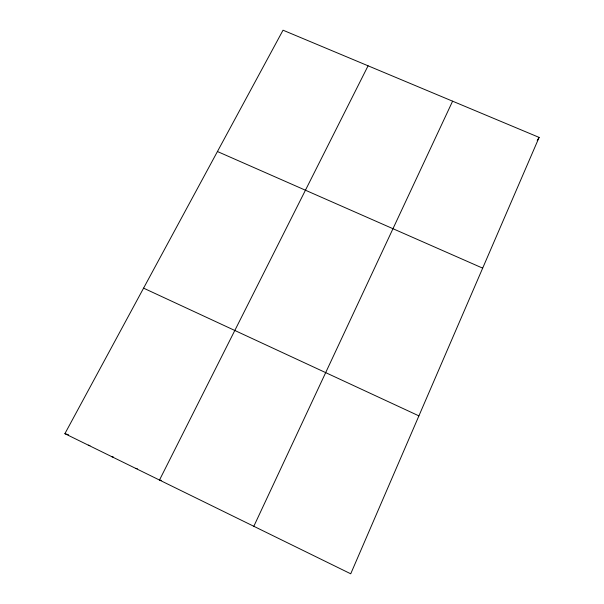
<?xml version="1.0" encoding="UTF-8"?>
<svg xmlns="http://www.w3.org/2000/svg" width="604" height="604" viewBox="0 0 604 604"><rect width="100%" height="100%" fill="white"/><g stroke="black" fill="none" stroke-linecap="round" stroke-linejoin="round"><path stroke-width="0.91" d="M539.108 137.402L350.728 573.8L64.892 433.68L283.034 30.2L539.108 137.402L537.205 140.445M253.823 526.295L452.6 101.185M368.085 65.806L159.494 480.052L161.276 480.361M135.598 468.342L137.319 468.712M111.868 456.707L113.537 457.122M88.297 445.156L89.936 445.601M64.892 433.68L68.486 434.744M217.44 151.521L482.671 268.146M143.571 288.146L418.904 415.869"/></g></svg>
